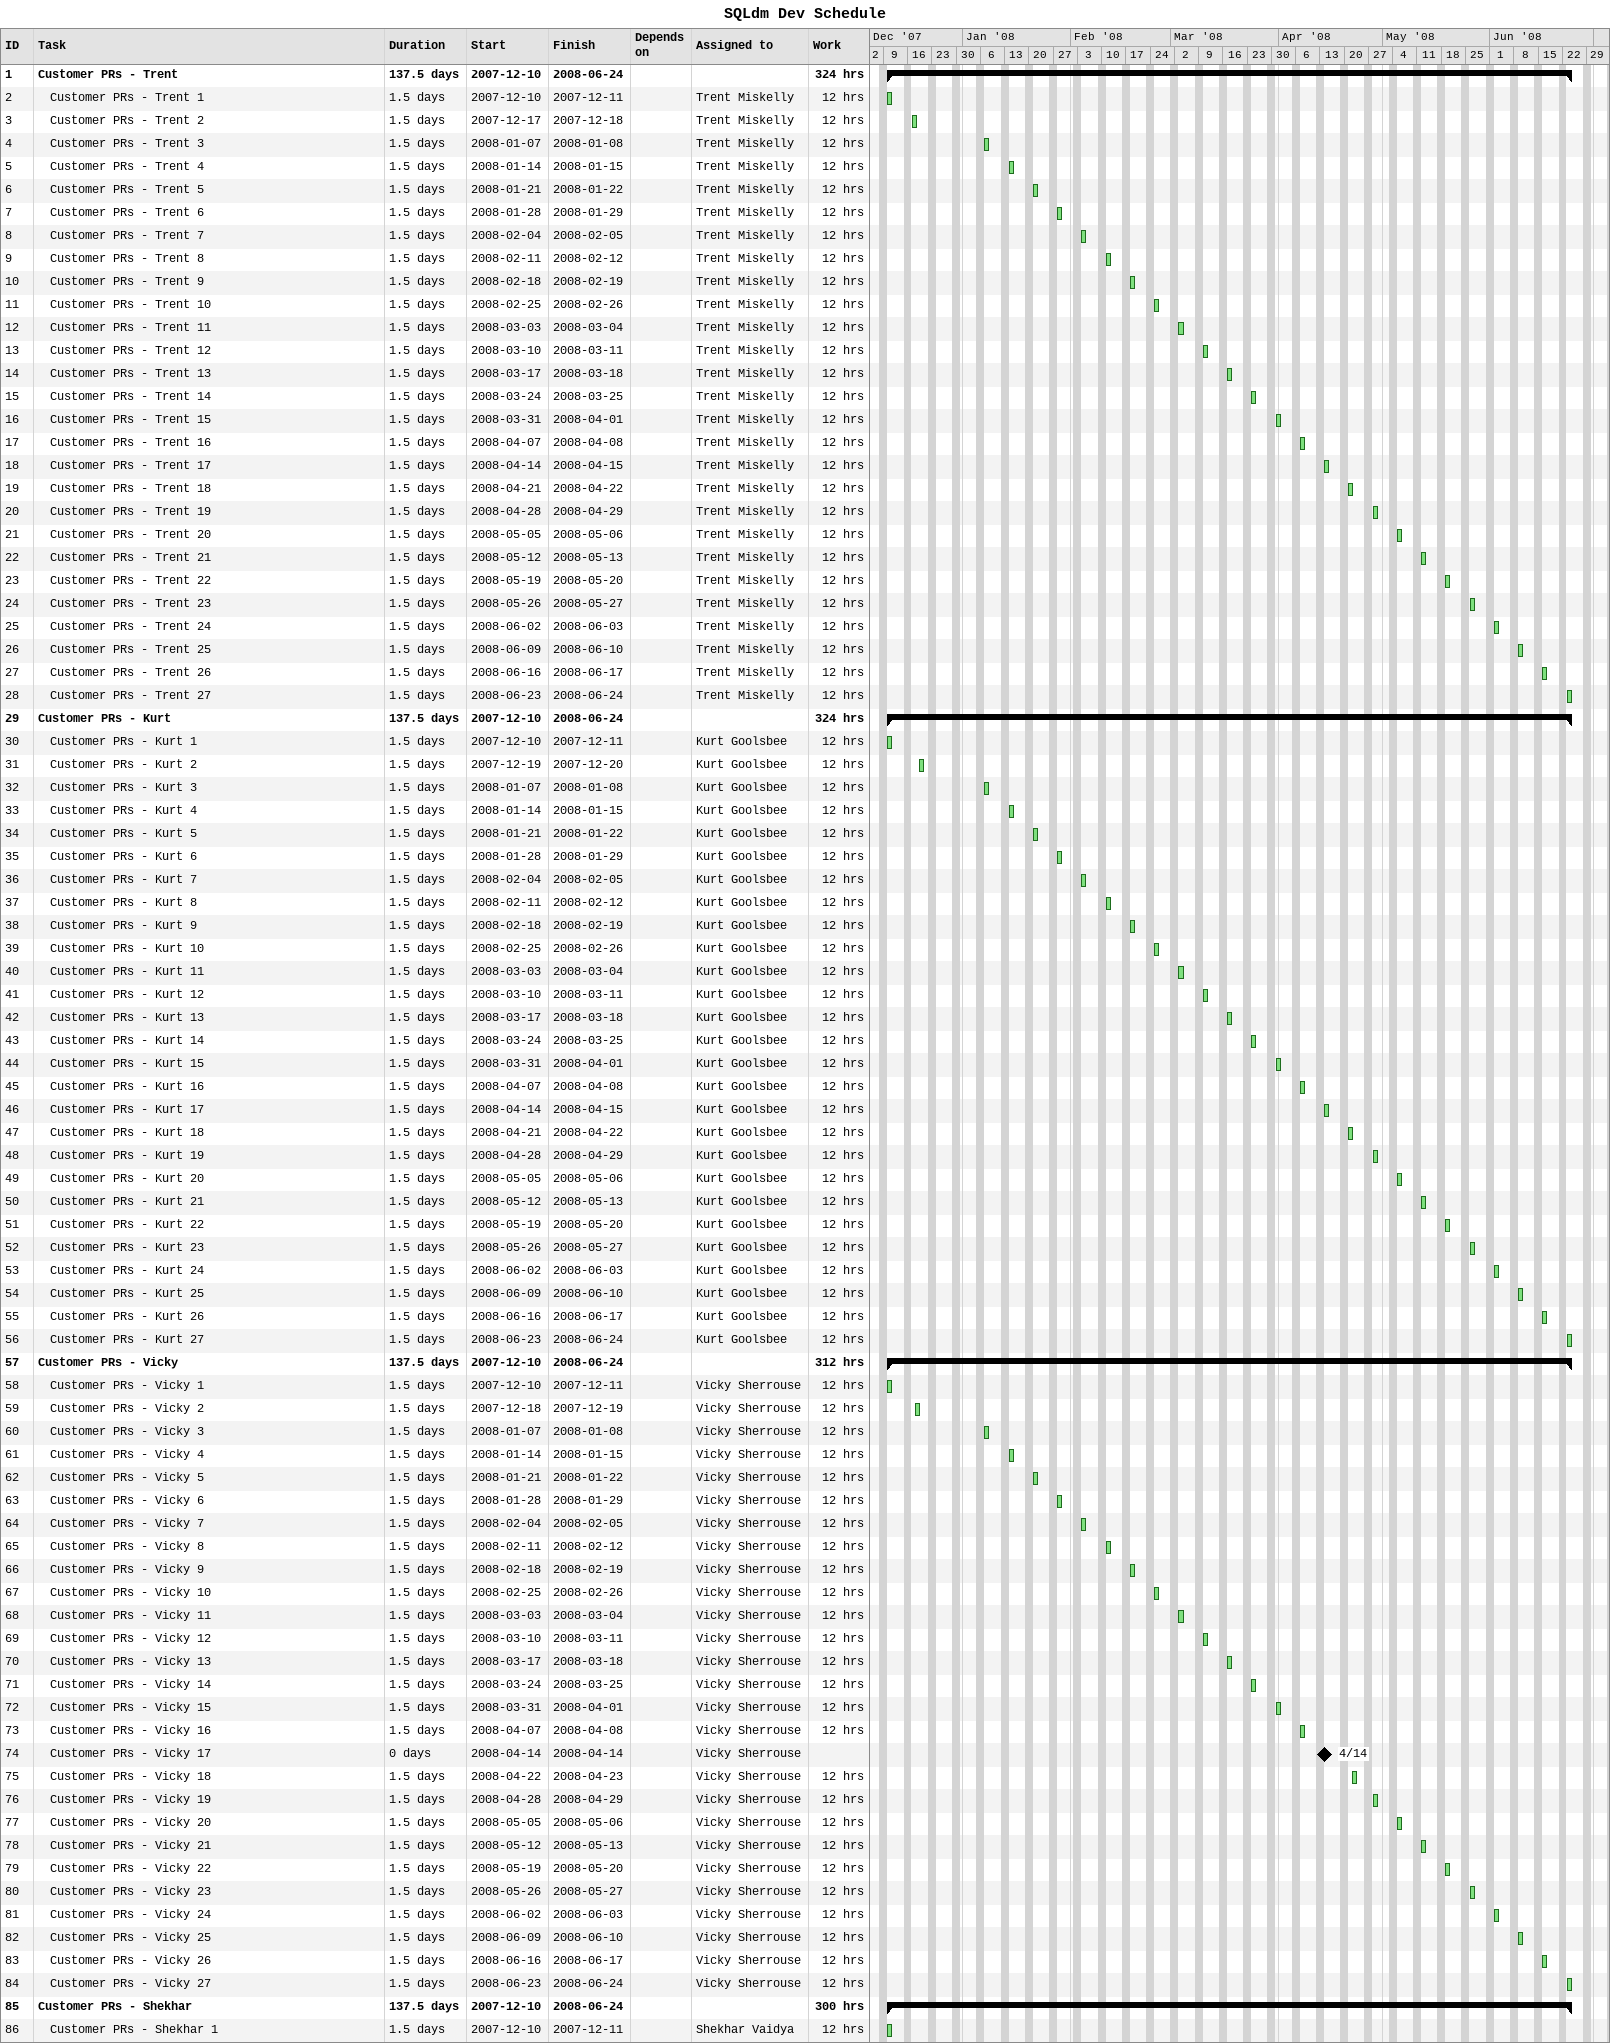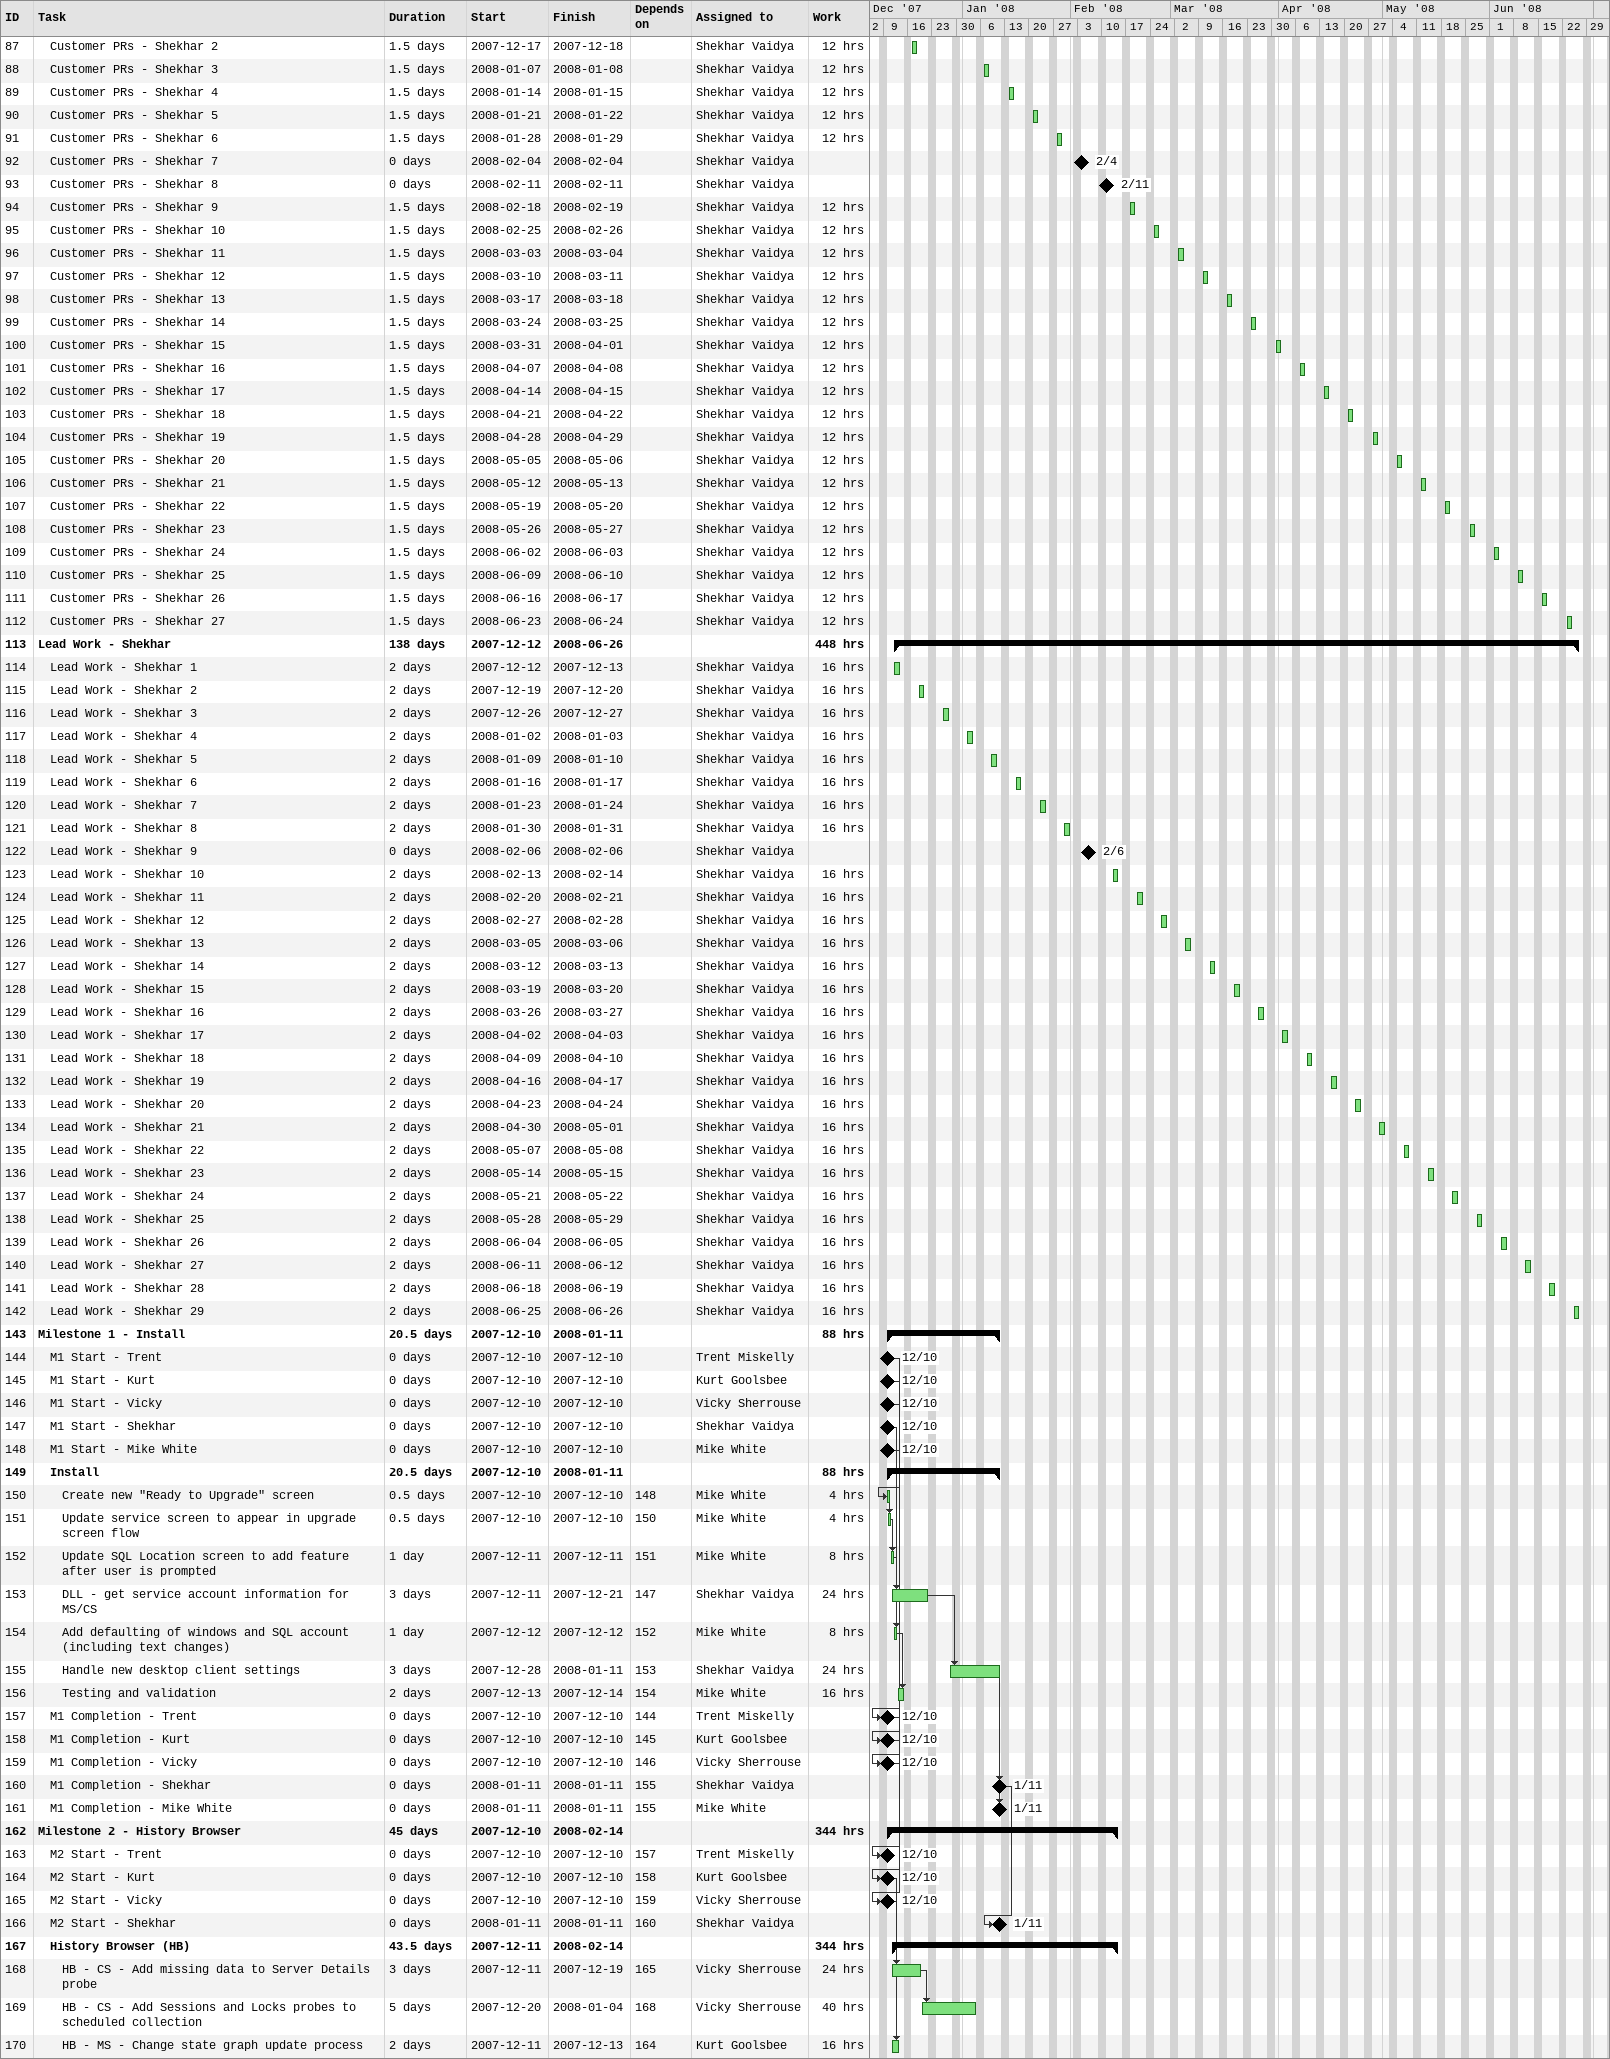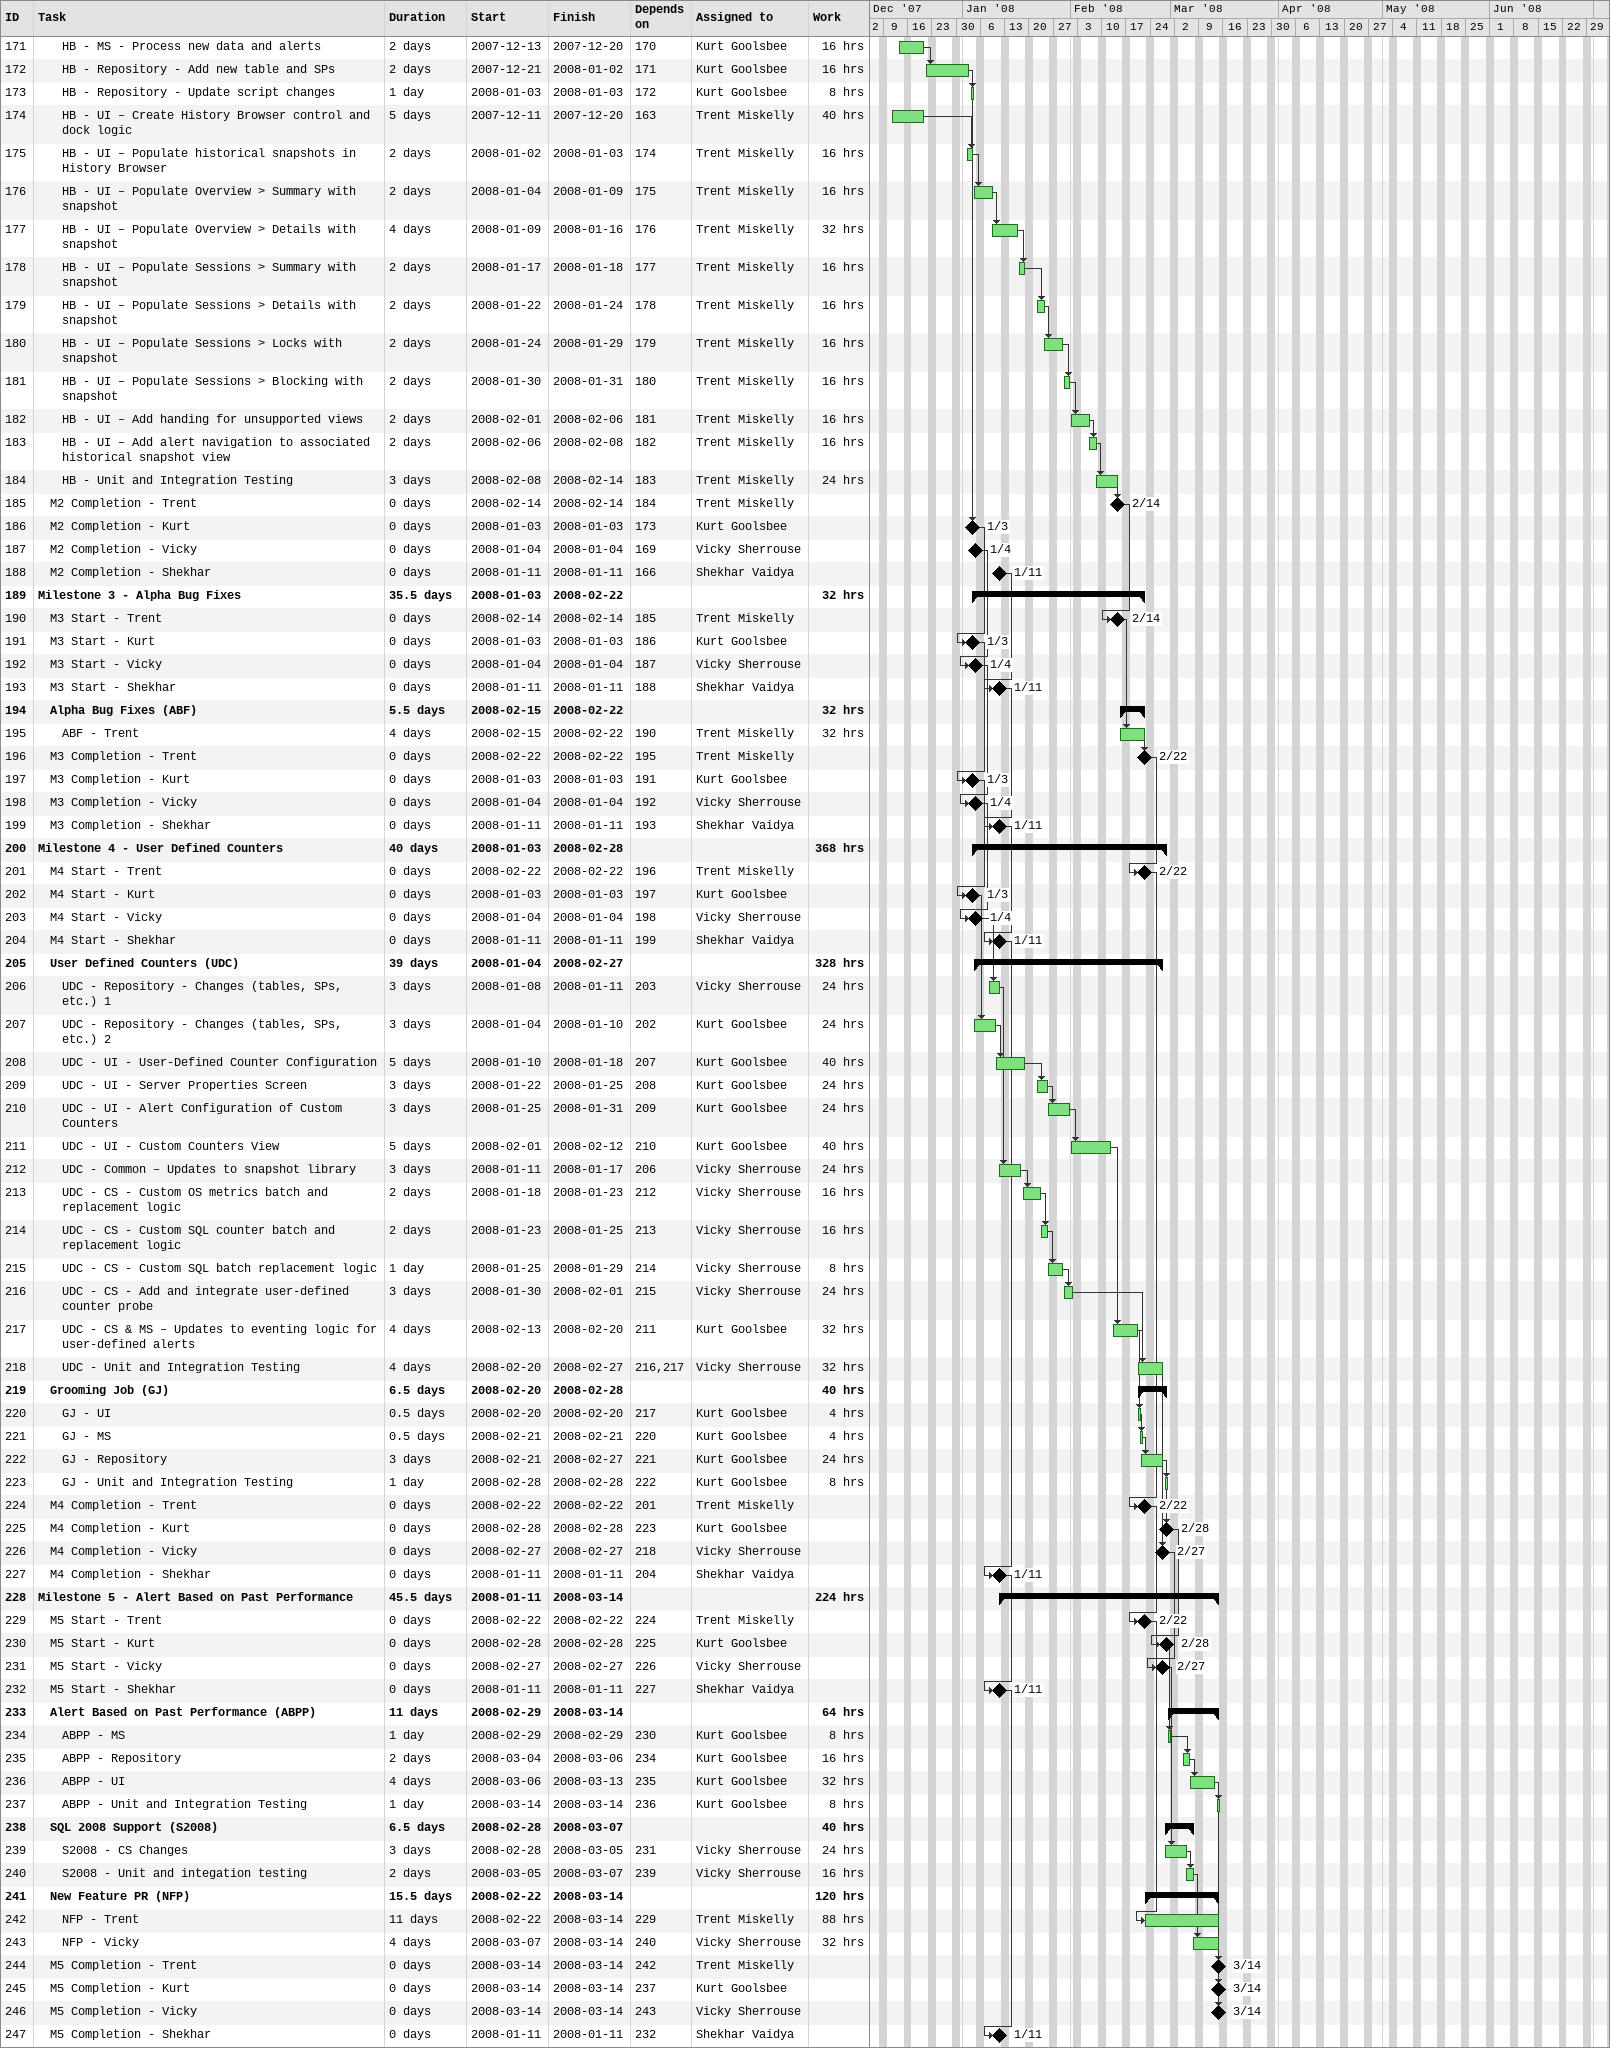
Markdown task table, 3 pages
SQLdm Dev Schedule

| ID | Level | Task | Duration | Start | Finish | Predecessors | Resources | Work (h) |
|---|---|---|---|---|---|---|---|---|
| 1 | 1 | **Customer PRs - Trent** | 137.5d | 2007-12-10 | 2008-06-24 |  |  | 324 |
| 2 | 2 | Customer PRs - Trent 1 | 1.5d | 2007-12-10 | 2007-12-11 |  | Trent Miskelly | 12 |
| 3 | 2 | Customer PRs - Trent 2 | 1.5d | 2007-12-17 | 2007-12-18 |  | Trent Miskelly | 12 |
| 4 | 2 | Customer PRs - Trent 3 | 1.5d | 2008-01-07 | 2008-01-08 |  | Trent Miskelly | 12 |
| 5 | 2 | Customer PRs - Trent 4 | 1.5d | 2008-01-14 | 2008-01-15 |  | Trent Miskelly | 12 |
| 6 | 2 | Customer PRs - Trent 5 | 1.5d | 2008-01-21 | 2008-01-22 |  | Trent Miskelly | 12 |
| 7 | 2 | Customer PRs - Trent 6 | 1.5d | 2008-01-28 | 2008-01-29 |  | Trent Miskelly | 12 |
| 8 | 2 | Customer PRs - Trent 7 | 1.5d | 2008-02-04 | 2008-02-05 |  | Trent Miskelly | 12 |
| 9 | 2 | Customer PRs - Trent 8 | 1.5d | 2008-02-11 | 2008-02-12 |  | Trent Miskelly | 12 |
| 10 | 2 | Customer PRs - Trent 9 | 1.5d | 2008-02-18 | 2008-02-19 |  | Trent Miskelly | 12 |
| 11 | 2 | Customer PRs - Trent 10 | 1.5d | 2008-02-25 | 2008-02-26 |  | Trent Miskelly | 12 |
| 12 | 2 | Customer PRs - Trent 11 | 1.5d | 2008-03-03 | 2008-03-04 |  | Trent Miskelly | 12 |
| 13 | 2 | Customer PRs - Trent 12 | 1.5d | 2008-03-10 | 2008-03-11 |  | Trent Miskelly | 12 |
| 14 | 2 | Customer PRs - Trent 13 | 1.5d | 2008-03-17 | 2008-03-18 |  | Trent Miskelly | 12 |
| 15 | 2 | Customer PRs - Trent 14 | 1.5d | 2008-03-24 | 2008-03-25 |  | Trent Miskelly | 12 |
| 16 | 2 | Customer PRs - Trent 15 | 1.5d | 2008-03-31 | 2008-04-01 |  | Trent Miskelly | 12 |
| 17 | 2 | Customer PRs - Trent 16 | 1.5d | 2008-04-07 | 2008-04-08 |  | Trent Miskelly | 12 |
| 18 | 2 | Customer PRs - Trent 17 | 1.5d | 2008-04-14 | 2008-04-15 |  | Trent Miskelly | 12 |
| 19 | 2 | Customer PRs - Trent 18 | 1.5d | 2008-04-21 | 2008-04-22 |  | Trent Miskelly | 12 |
| 20 | 2 | Customer PRs - Trent 19 | 1.5d | 2008-04-28 | 2008-04-29 |  | Trent Miskelly | 12 |
| 21 | 2 | Customer PRs - Trent 20 | 1.5d | 2008-05-05 | 2008-05-06 |  | Trent Miskelly | 12 |
| 22 | 2 | Customer PRs - Trent 21 | 1.5d | 2008-05-12 | 2008-05-13 |  | Trent Miskelly | 12 |
| 23 | 2 | Customer PRs - Trent 22 | 1.5d | 2008-05-19 | 2008-05-20 |  | Trent Miskelly | 12 |
| 24 | 2 | Customer PRs - Trent 23 | 1.5d | 2008-05-26 | 2008-05-27 |  | Trent Miskelly | 12 |
| 25 | 2 | Customer PRs - Trent 24 | 1.5d | 2008-06-02 | 2008-06-03 |  | Trent Miskelly | 12 |
| 26 | 2 | Customer PRs - Trent 25 | 1.5d | 2008-06-09 | 2008-06-10 |  | Trent Miskelly | 12 |
| 27 | 2 | Customer PRs - Trent 26 | 1.5d | 2008-06-16 | 2008-06-17 |  | Trent Miskelly | 12 |
| 28 | 2 | Customer PRs - Trent 27 | 1.5d | 2008-06-23 | 2008-06-24 |  | Trent Miskelly | 12 |
| 29 | 1 | **Customer PRs - Kurt** | 137.5d | 2007-12-10 | 2008-06-24 |  |  | 324 |
| 30 | 2 | Customer PRs - Kurt 1 | 1.5d | 2007-12-10 | 2007-12-11 |  | Kurt Goolsbee | 12 |
| 31 | 2 | Customer PRs - Kurt 2 | 1.5d | 2007-12-19 | 2007-12-20 |  | Kurt Goolsbee | 12 |
| 32 | 2 | Customer PRs - Kurt 3 | 1.5d | 2008-01-07 | 2008-01-08 |  | Kurt Goolsbee | 12 |
| 33 | 2 | Customer PRs - Kurt 4 | 1.5d | 2008-01-14 | 2008-01-15 |  | Kurt Goolsbee | 12 |
| 34 | 2 | Customer PRs - Kurt 5 | 1.5d | 2008-01-21 | 2008-01-22 |  | Kurt Goolsbee | 12 |
| 35 | 2 | Customer PRs - Kurt 6 | 1.5d | 2008-01-28 | 2008-01-29 |  | Kurt Goolsbee | 12 |
| 36 | 2 | Customer PRs - Kurt 7 | 1.5d | 2008-02-04 | 2008-02-05 |  | Kurt Goolsbee | 12 |
| 37 | 2 | Customer PRs - Kurt 8 | 1.5d | 2008-02-11 | 2008-02-12 |  | Kurt Goolsbee | 12 |
| 38 | 2 | Customer PRs - Kurt 9 | 1.5d | 2008-02-18 | 2008-02-19 |  | Kurt Goolsbee | 12 |
| 39 | 2 | Customer PRs - Kurt 10 | 1.5d | 2008-02-25 | 2008-02-26 |  | Kurt Goolsbee | 12 |
| 40 | 2 | Customer PRs - Kurt 11 | 1.5d | 2008-03-03 | 2008-03-04 |  | Kurt Goolsbee | 12 |
| 41 | 2 | Customer PRs - Kurt 12 | 1.5d | 2008-03-10 | 2008-03-11 |  | Kurt Goolsbee | 12 |
| 42 | 2 | Customer PRs - Kurt 13 | 1.5d | 2008-03-17 | 2008-03-18 |  | Kurt Goolsbee | 12 |
| 43 | 2 | Customer PRs - Kurt 14 | 1.5d | 2008-03-24 | 2008-03-25 |  | Kurt Goolsbee | 12 |
| 44 | 2 | Customer PRs - Kurt 15 | 1.5d | 2008-03-31 | 2008-04-01 |  | Kurt Goolsbee | 12 |
| 45 | 2 | Customer PRs - Kurt 16 | 1.5d | 2008-04-07 | 2008-04-08 |  | Kurt Goolsbee | 12 |
| 46 | 2 | Customer PRs - Kurt 17 | 1.5d | 2008-04-14 | 2008-04-15 |  | Kurt Goolsbee | 12 |
| 47 | 2 | Customer PRs - Kurt 18 | 1.5d | 2008-04-21 | 2008-04-22 |  | Kurt Goolsbee | 12 |
| 48 | 2 | Customer PRs - Kurt 19 | 1.5d | 2008-04-28 | 2008-04-29 |  | Kurt Goolsbee | 12 |
| 49 | 2 | Customer PRs - Kurt 20 | 1.5d | 2008-05-05 | 2008-05-06 |  | Kurt Goolsbee | 12 |
| 50 | 2 | Customer PRs - Kurt 21 | 1.5d | 2008-05-12 | 2008-05-13 |  | Kurt Goolsbee | 12 |
| 51 | 2 | Customer PRs - Kurt 22 | 1.5d | 2008-05-19 | 2008-05-20 |  | Kurt Goolsbee | 12 |
| 52 | 2 | Customer PRs - Kurt 23 | 1.5d | 2008-05-26 | 2008-05-27 |  | Kurt Goolsbee | 12 |
| 53 | 2 | Customer PRs - Kurt 24 | 1.5d | 2008-06-02 | 2008-06-03 |  | Kurt Goolsbee | 12 |
| 54 | 2 | Customer PRs - Kurt 25 | 1.5d | 2008-06-09 | 2008-06-10 |  | Kurt Goolsbee | 12 |
| 55 | 2 | Customer PRs - Kurt 26 | 1.5d | 2008-06-16 | 2008-06-17 |  | Kurt Goolsbee | 12 |
| 56 | 2 | Customer PRs - Kurt 27 | 1.5d | 2008-06-23 | 2008-06-24 |  | Kurt Goolsbee | 12 |
| 57 | 1 | **Customer PRs - Vicky** | 137.5d | 2007-12-10 | 2008-06-24 |  |  | 312 |
| 58 | 2 | Customer PRs - Vicky 1 | 1.5d | 2007-12-10 | 2007-12-11 |  | Vicky Sherrouse | 12 |
| 59 | 2 | Customer PRs - Vicky 2 | 1.5d | 2007-12-18 | 2007-12-19 |  | Vicky Sherrouse | 12 |
| 60 | 2 | Customer PRs - Vicky 3 | 1.5d | 2008-01-07 | 2008-01-08 |  | Vicky Sherrouse | 12 |
| 61 | 2 | Customer PRs - Vicky 4 | 1.5d | 2008-01-14 | 2008-01-15 |  | Vicky Sherrouse | 12 |
| 62 | 2 | Customer PRs - Vicky 5 | 1.5d | 2008-01-21 | 2008-01-22 |  | Vicky Sherrouse | 12 |
| 63 | 2 | Customer PRs - Vicky 6 | 1.5d | 2008-01-28 | 2008-01-29 |  | Vicky Sherrouse | 12 |
| 64 | 2 | Customer PRs - Vicky 7 | 1.5d | 2008-02-04 | 2008-02-05 |  | Vicky Sherrouse | 12 |
| 65 | 2 | Customer PRs - Vicky 8 | 1.5d | 2008-02-11 | 2008-02-12 |  | Vicky Sherrouse | 12 |
| 66 | 2 | Customer PRs - Vicky 9 | 1.5d | 2008-02-18 | 2008-02-19 |  | Vicky Sherrouse | 12 |
| 67 | 2 | Customer PRs - Vicky 10 | 1.5d | 2008-02-25 | 2008-02-26 |  | Vicky Sherrouse | 12 |
| 68 | 2 | Customer PRs - Vicky 11 | 1.5d | 2008-03-03 | 2008-03-04 |  | Vicky Sherrouse | 12 |
| 69 | 2 | Customer PRs - Vicky 12 | 1.5d | 2008-03-10 | 2008-03-11 |  | Vicky Sherrouse | 12 |
| 70 | 2 | Customer PRs - Vicky 13 | 1.5d | 2008-03-17 | 2008-03-18 |  | Vicky Sherrouse | 12 |
| 71 | 2 | Customer PRs - Vicky 14 | 1.5d | 2008-03-24 | 2008-03-25 |  | Vicky Sherrouse | 12 |
| 72 | 2 | Customer PRs - Vicky 15 | 1.5d | 2008-03-31 | 2008-04-01 |  | Vicky Sherrouse | 12 |
| 73 | 2 | Customer PRs - Vicky 16 | 1.5d | 2008-04-07 | 2008-04-08 |  | Vicky Sherrouse | 12 |
| 74 | 2 | Customer PRs - Vicky 17 | 0d | 2008-04-14 | 2008-04-14 |  | Vicky Sherrouse |  |
| 75 | 2 | Customer PRs - Vicky 18 | 1.5d | 2008-04-22 | 2008-04-23 |  | Vicky Sherrouse | 12 |
| 76 | 2 | Customer PRs - Vicky 19 | 1.5d | 2008-04-28 | 2008-04-29 |  | Vicky Sherrouse | 12 |
| 77 | 2 | Customer PRs - Vicky 20 | 1.5d | 2008-05-05 | 2008-05-06 |  | Vicky Sherrouse | 12 |
| 78 | 2 | Customer PRs - Vicky 21 | 1.5d | 2008-05-12 | 2008-05-13 |  | Vicky Sherrouse | 12 |
| 79 | 2 | Customer PRs - Vicky 22 | 1.5d | 2008-05-19 | 2008-05-20 |  | Vicky Sherrouse | 12 |
| 80 | 2 | Customer PRs - Vicky 23 | 1.5d | 2008-05-26 | 2008-05-27 |  | Vicky Sherrouse | 12 |
| 81 | 2 | Customer PRs - Vicky 24 | 1.5d | 2008-06-02 | 2008-06-03 |  | Vicky Sherrouse | 12 |
| 82 | 2 | Customer PRs - Vicky 25 | 1.5d | 2008-06-09 | 2008-06-10 |  | Vicky Sherrouse | 12 |
| 83 | 2 | Customer PRs - Vicky 26 | 1.5d | 2008-06-16 | 2008-06-17 |  | Vicky Sherrouse | 12 |
| 84 | 2 | Customer PRs - Vicky 27 | 1.5d | 2008-06-23 | 2008-06-24 |  | Vicky Sherrouse | 12 |
| 85 | 1 | **Customer PRs - Shekhar** | 137.5d | 2007-12-10 | 2008-06-24 |  |  | 300 |
| 86 | 2 | Customer PRs - Shekhar 1 | 1.5d | 2007-12-10 | 2007-12-11 |  | Shekhar Vaidya | 12 |
| 87 | 2 | Customer PRs - Shekhar 2 | 1.5d | 2007-12-17 | 2007-12-18 |  | Shekhar Vaidya | 12 |
| 88 | 2 | Customer PRs - Shekhar 3 | 1.5d | 2008-01-07 | 2008-01-08 |  | Shekhar Vaidya | 12 |
| 89 | 2 | Customer PRs - Shekhar 4 | 1.5d | 2008-01-14 | 2008-01-15 |  | Shekhar Vaidya | 12 |
| 90 | 2 | Customer PRs - Shekhar 5 | 1.5d | 2008-01-21 | 2008-01-22 |  | Shekhar Vaidya | 12 |
| 91 | 2 | Customer PRs - Shekhar 6 | 1.5d | 2008-01-28 | 2008-01-29 |  | Shekhar Vaidya | 12 |
| 92 | 2 | Customer PRs - Shekhar 7 | 0d | 2008-02-04 | 2008-02-04 |  | Shekhar Vaidya |  |
| 93 | 2 | Customer PRs - Shekhar 8 | 0d | 2008-02-11 | 2008-02-11 |  | Shekhar Vaidya |  |
| 94 | 2 | Customer PRs - Shekhar 9 | 1.5d | 2008-02-18 | 2008-02-19 |  | Shekhar Vaidya | 12 |
| 95 | 2 | Customer PRs - Shekhar 10 | 1.5d | 2008-02-25 | 2008-02-26 |  | Shekhar Vaidya | 12 |
| 96 | 2 | Customer PRs - Shekhar 11 | 1.5d | 2008-03-03 | 2008-03-04 |  | Shekhar Vaidya | 12 |
| 97 | 2 | Customer PRs - Shekhar 12 | 1.5d | 2008-03-10 | 2008-03-11 |  | Shekhar Vaidya | 12 |
| 98 | 2 | Customer PRs - Shekhar 13 | 1.5d | 2008-03-17 | 2008-03-18 |  | Shekhar Vaidya | 12 |
| 99 | 2 | Customer PRs - Shekhar 14 | 1.5d | 2008-03-24 | 2008-03-25 |  | Shekhar Vaidya | 12 |
| 100 | 2 | Customer PRs - Shekhar 15 | 1.5d | 2008-03-31 | 2008-04-01 |  | Shekhar Vaidya | 12 |
| 101 | 2 | Customer PRs - Shekhar 16 | 1.5d | 2008-04-07 | 2008-04-08 |  | Shekhar Vaidya | 12 |
| 102 | 2 | Customer PRs - Shekhar 17 | 1.5d | 2008-04-14 | 2008-04-15 |  | Shekhar Vaidya | 12 |
| 103 | 2 | Customer PRs - Shekhar 18 | 1.5d | 2008-04-21 | 2008-04-22 |  | Shekhar Vaidya | 12 |
| 104 | 2 | Customer PRs - Shekhar 19 | 1.5d | 2008-04-28 | 2008-04-29 |  | Shekhar Vaidya | 12 |
| 105 | 2 | Customer PRs - Shekhar 20 | 1.5d | 2008-05-05 | 2008-05-06 |  | Shekhar Vaidya | 12 |
| 106 | 2 | Customer PRs - Shekhar 21 | 1.5d | 2008-05-12 | 2008-05-13 |  | Shekhar Vaidya | 12 |
| 107 | 2 | Customer PRs - Shekhar 22 | 1.5d | 2008-05-19 | 2008-05-20 |  | Shekhar Vaidya | 12 |
| 108 | 2 | Customer PRs - Shekhar 23 | 1.5d | 2008-05-26 | 2008-05-27 |  | Shekhar Vaidya | 12 |
| 109 | 2 | Customer PRs - Shekhar 24 | 1.5d | 2008-06-02 | 2008-06-03 |  | Shekhar Vaidya | 12 |
| 110 | 2 | Customer PRs - Shekhar 25 | 1.5d | 2008-06-09 | 2008-06-10 |  | Shekhar Vaidya | 12 |
| 111 | 2 | Customer PRs - Shekhar 26 | 1.5d | 2008-06-16 | 2008-06-17 |  | Shekhar Vaidya | 12 |
| 112 | 2 | Customer PRs - Shekhar 27 | 1.5d | 2008-06-23 | 2008-06-24 |  | Shekhar Vaidya | 12 |
| 113 | 1 | **Lead Work - Shekhar** | 138d | 2007-12-12 | 2008-06-26 |  |  | 448 |
| 114 | 2 | Lead Work - Shekhar 1 | 2d | 2007-12-12 | 2007-12-13 |  | Shekhar Vaidya | 16 |
| 115 | 2 | Lead Work - Shekhar 2 | 2d | 2007-12-19 | 2007-12-20 |  | Shekhar Vaidya | 16 |
| 116 | 2 | Lead Work - Shekhar 3 | 2d | 2007-12-26 | 2007-12-27 |  | Shekhar Vaidya | 16 |
| 117 | 2 | Lead Work - Shekhar 4 | 2d | 2008-01-02 | 2008-01-03 |  | Shekhar Vaidya | 16 |
| 118 | 2 | Lead Work - Shekhar 5 | 2d | 2008-01-09 | 2008-01-10 |  | Shekhar Vaidya | 16 |
| 119 | 2 | Lead Work - Shekhar 6 | 2d | 2008-01-16 | 2008-01-17 |  | Shekhar Vaidya | 16 |
| 120 | 2 | Lead Work - Shekhar 7 | 2d | 2008-01-23 | 2008-01-24 |  | Shekhar Vaidya | 16 |
| 121 | 2 | Lead Work - Shekhar 8 | 2d | 2008-01-30 | 2008-01-31 |  | Shekhar Vaidya | 16 |
| 122 | 2 | Lead Work - Shekhar 9 | 0d | 2008-02-06 | 2008-02-06 |  | Shekhar Vaidya |  |
| 123 | 2 | Lead Work - Shekhar 10 | 2d | 2008-02-13 | 2008-02-14 |  | Shekhar Vaidya | 16 |
| 124 | 2 | Lead Work - Shekhar 11 | 2d | 2008-02-20 | 2008-02-21 |  | Shekhar Vaidya | 16 |
| 125 | 2 | Lead Work - Shekhar 12 | 2d | 2008-02-27 | 2008-02-28 |  | Shekhar Vaidya | 16 |
| 126 | 2 | Lead Work - Shekhar 13 | 2d | 2008-03-05 | 2008-03-06 |  | Shekhar Vaidya | 16 |
| 127 | 2 | Lead Work - Shekhar 14 | 2d | 2008-03-12 | 2008-03-13 |  | Shekhar Vaidya | 16 |
| 128 | 2 | Lead Work - Shekhar 15 | 2d | 2008-03-19 | 2008-03-20 |  | Shekhar Vaidya | 16 |
| 129 | 2 | Lead Work - Shekhar 16 | 2d | 2008-03-26 | 2008-03-27 |  | Shekhar Vaidya | 16 |
| 130 | 2 | Lead Work - Shekhar 17 | 2d | 2008-04-02 | 2008-04-03 |  | Shekhar Vaidya | 16 |
| 131 | 2 | Lead Work - Shekhar 18 | 2d | 2008-04-09 | 2008-04-10 |  | Shekhar Vaidya | 16 |
| 132 | 2 | Lead Work - Shekhar 19 | 2d | 2008-04-16 | 2008-04-17 |  | Shekhar Vaidya | 16 |
| 133 | 2 | Lead Work - Shekhar 20 | 2d | 2008-04-23 | 2008-04-24 |  | Shekhar Vaidya | 16 |
| 134 | 2 | Lead Work - Shekhar 21 | 2d | 2008-04-30 | 2008-05-01 |  | Shekhar Vaidya | 16 |
| 135 | 2 | Lead Work - Shekhar 22 | 2d | 2008-05-07 | 2008-05-08 |  | Shekhar Vaidya | 16 |
| 136 | 2 | Lead Work - Shekhar 23 | 2d | 2008-05-14 | 2008-05-15 |  | Shekhar Vaidya | 16 |
| 137 | 2 | Lead Work - Shekhar 24 | 2d | 2008-05-21 | 2008-05-22 |  | Shekhar Vaidya | 16 |
| 138 | 2 | Lead Work - Shekhar 25 | 2d | 2008-05-28 | 2008-05-29 |  | Shekhar Vaidya | 16 |
| 139 | 2 | Lead Work - Shekhar 26 | 2d | 2008-06-04 | 2008-06-05 |  | Shekhar Vaidya | 16 |
| 140 | 2 | Lead Work - Shekhar 27 | 2d | 2008-06-11 | 2008-06-12 |  | Shekhar Vaidya | 16 |
| 141 | 2 | Lead Work - Shekhar 28 | 2d | 2008-06-18 | 2008-06-19 |  | Shekhar Vaidya | 16 |
| 142 | 2 | Lead Work - Shekhar 29 | 2d | 2008-06-25 | 2008-06-26 |  | Shekhar Vaidya | 16 |
| 143 | 1 | **Milestone 1 - Install** | 20.5d | 2007-12-10 | 2008-01-11 |  |  | 88 |
| 144 | 2 | M1 Start - Trent | 0d | 2007-12-10 | 2007-12-10 |  | Trent Miskelly |  |
| 145 | 2 | M1 Start - Kurt | 0d | 2007-12-10 | 2007-12-10 |  | Kurt Goolsbee |  |
| 146 | 2 | M1 Start - Vicky | 0d | 2007-12-10 | 2007-12-10 |  | Vicky Sherrouse |  |
| 147 | 2 | M1 Start - Shekhar | 0d | 2007-12-10 | 2007-12-10 |  | Shekhar Vaidya |  |
| 148 | 2 | M1 Start - Mike White | 0d | 2007-12-10 | 2007-12-10 |  | Mike White |  |
| 149 | 2 | **Install** | 20.5d | 2007-12-10 | 2008-01-11 |  |  | 88 |
| 150 | 3 | Create new "Ready to Upgrade" screen | 0.5d | 2007-12-10 | 2007-12-10 | 148 | Mike White | 4 |
| 151 | 3 | Update service screen to appear in upgrade screen flow | 0.5d | 2007-12-10 | 2007-12-10 | 150 | Mike White | 4 |
| 152 | 3 | Update SQL Location screen to add feature after user is prompted | 1d | 2007-12-11 | 2007-12-11 | 151 | Mike White | 8 |
| 153 | 3 | DLL - get service account information for MS/CS | 3d | 2007-12-11 | 2007-12-21 | 147 | Shekhar Vaidya | 24 |
| 154 | 3 | Add defaulting of windows and SQL account (including text changes) | 1d | 2007-12-12 | 2007-12-12 | 152 | Mike White | 8 |
| 155 | 3 | Handle new desktop client settings | 3d | 2007-12-28 | 2008-01-11 | 153 | Shekhar Vaidya | 24 |
| 156 | 3 | Testing and validation | 2d | 2007-12-13 | 2007-12-14 | 154 | Mike White | 16 |
| 157 | 2 | M1 Completion - Trent | 0d | 2007-12-10 | 2007-12-10 | 144 | Trent Miskelly |  |
| 158 | 2 | M1 Completion - Kurt | 0d | 2007-12-10 | 2007-12-10 | 145 | Kurt Goolsbee |  |
| 159 | 2 | M1 Completion - Vicky | 0d | 2007-12-10 | 2007-12-10 | 146 | Vicky Sherrouse |  |
| 160 | 2 | M1 Completion - Shekhar | 0d | 2008-01-11 | 2008-01-11 | 155 | Shekhar Vaidya |  |
| 161 | 2 | M1 Completion - Mike White | 0d | 2008-01-11 | 2008-01-11 | 155 | Mike White |  |
| 162 | 1 | **Milestone 2 - History Browser** | 45d | 2007-12-10 | 2008-02-14 |  |  | 344 |
| 163 | 2 | M2 Start - Trent | 0d | 2007-12-10 | 2007-12-10 | 157 | Trent Miskelly |  |
| 164 | 2 | M2 Start - Kurt | 0d | 2007-12-10 | 2007-12-10 | 158 | Kurt Goolsbee |  |
| 165 | 2 | M2 Start - Vicky | 0d | 2007-12-10 | 2007-12-10 | 159 | Vicky Sherrouse |  |
| 166 | 2 | M2 Start - Shekhar | 0d | 2008-01-11 | 2008-01-11 | 160 | Shekhar Vaidya |  |
| 167 | 2 | **History Browser (HB)** | 43.5d | 2007-12-11 | 2008-02-14 |  |  | 344 |
| 168 | 3 | HB - CS - Add missing data to Server Details probe | 3d | 2007-12-11 | 2007-12-19 | 165 | Vicky Sherrouse | 24 |
| 169 | 3 | HB - CS - Add Sessions and Locks probes to scheduled collection | 5d | 2007-12-20 | 2008-01-04 | 168 | Vicky Sherrouse | 40 |
| 170 | 3 | HB - MS - Change state graph update process | 2d | 2007-12-11 | 2007-12-13 | 164 | Kurt Goolsbee | 16 |
| 171 | 3 | HB - MS - Process new data and alerts | 2d | 2007-12-13 | 2007-12-20 | 170 | Kurt Goolsbee | 16 |
| 172 | 3 | HB - Repository - Add new table and SPs | 2d | 2007-12-21 | 2008-01-02 | 171 | Kurt Goolsbee | 16 |
| 173 | 3 | HB - Repository - Update script changes | 1d | 2008-01-03 | 2008-01-03 | 172 | Kurt Goolsbee | 8 |
| 174 | 3 | HB - UI – Create History Browser control and dock logic | 5d | 2007-12-11 | 2007-12-20 | 163 | Trent Miskelly | 40 |
| 175 | 3 | HB - UI – Populate historical snapshots in History Browser | 2d | 2008-01-02 | 2008-01-03 | 174 | Trent Miskelly | 16 |
| 176 | 3 | HB - UI – Populate Overview > Summary with snapshot | 2d | 2008-01-04 | 2008-01-09 | 175 | Trent Miskelly | 16 |
| 177 | 3 | HB - UI – Populate Overview > Details with snapshot | 4d | 2008-01-09 | 2008-01-16 | 176 | Trent Miskelly | 32 |
| 178 | 3 | HB - UI – Populate Sessions > Summary with snapshot | 2d | 2008-01-17 | 2008-01-18 | 177 | Trent Miskelly | 16 |
| 179 | 3 | HB - UI – Populate Sessions > Details with snapshot | 2d | 2008-01-22 | 2008-01-24 | 178 | Trent Miskelly | 16 |
| 180 | 3 | HB - UI – Populate Sessions > Locks with snapshot | 2d | 2008-01-24 | 2008-01-29 | 179 | Trent Miskelly | 16 |
| 181 | 3 | HB - UI – Populate Sessions > Blocking with snapshot | 2d | 2008-01-30 | 2008-01-31 | 180 | Trent Miskelly | 16 |
| 182 | 3 | HB - UI – Add handing for unsupported views | 2d | 2008-02-01 | 2008-02-06 | 181 | Trent Miskelly | 16 |
| 183 | 3 | HB - UI – Add alert navigation to associated historical snapshot view | 2d | 2008-02-06 | 2008-02-08 | 182 | Trent Miskelly | 16 |
| 184 | 3 | HB - Unit and Integration Testing | 3d | 2008-02-08 | 2008-02-14 | 183 | Trent Miskelly | 24 |
| 185 | 2 | M2 Completion - Trent | 0d | 2008-02-14 | 2008-02-14 | 184 | Trent Miskelly |  |
| 186 | 2 | M2 Completion - Kurt | 0d | 2008-01-03 | 2008-01-03 | 173 | Kurt Goolsbee |  |
| 187 | 2 | M2 Completion - Vicky | 0d | 2008-01-04 | 2008-01-04 | 169 | Vicky Sherrouse |  |
| 188 | 2 | M2 Completion - Shekhar | 0d | 2008-01-11 | 2008-01-11 | 166 | Shekhar Vaidya |  |
| 189 | 1 | **Milestone 3 - Alpha Bug Fixes** | 35.5d | 2008-01-03 | 2008-02-22 |  |  | 32 |
| 190 | 2 | M3 Start - Trent | 0d | 2008-02-14 | 2008-02-14 | 185 | Trent Miskelly |  |
| 191 | 2 | M3 Start - Kurt | 0d | 2008-01-03 | 2008-01-03 | 186 | Kurt Goolsbee |  |
| 192 | 2 | M3 Start - Vicky | 0d | 2008-01-04 | 2008-01-04 | 187 | Vicky Sherrouse |  |
| 193 | 2 | M3 Start - Shekhar | 0d | 2008-01-11 | 2008-01-11 | 188 | Shekhar Vaidya |  |
| 194 | 2 | **Alpha Bug Fixes (ABF)** | 5.5d | 2008-02-15 | 2008-02-22 |  |  | 32 |
| 195 | 3 | ABF - Trent | 4d | 2008-02-15 | 2008-02-22 | 190 | Trent Miskelly | 32 |
| 196 | 2 | M3 Completion - Trent | 0d | 2008-02-22 | 2008-02-22 | 195 | Trent Miskelly |  |
| 197 | 2 | M3 Completion - Kurt | 0d | 2008-01-03 | 2008-01-03 | 191 | Kurt Goolsbee |  |
| 198 | 2 | M3 Completion - Vicky | 0d | 2008-01-04 | 2008-01-04 | 192 | Vicky Sherrouse |  |
| 199 | 2 | M3 Completion - Shekhar | 0d | 2008-01-11 | 2008-01-11 | 193 | Shekhar Vaidya |  |
| 200 | 1 | **Milestone 4 - User Defined Counters** | 40d | 2008-01-03 | 2008-02-28 |  |  | 368 |
| 201 | 2 | M4 Start - Trent | 0d | 2008-02-22 | 2008-02-22 | 196 | Trent Miskelly |  |
| 202 | 2 | M4 Start - Kurt | 0d | 2008-01-03 | 2008-01-03 | 197 | Kurt Goolsbee |  |
| 203 | 2 | M4 Start - Vicky | 0d | 2008-01-04 | 2008-01-04 | 198 | Vicky Sherrouse |  |
| 204 | 2 | M4 Start - Shekhar | 0d | 2008-01-11 | 2008-01-11 | 199 | Shekhar Vaidya |  |
| 205 | 2 | **User Defined Counters (UDC)** | 39d | 2008-01-04 | 2008-02-27 |  |  | 328 |
| 206 | 3 | UDC - Repository - Changes (tables, SPs, etc.) 1 | 3d | 2008-01-08 | 2008-01-11 | 203 | Vicky Sherrouse | 24 |
| 207 | 3 | UDC - Repository - Changes (tables, SPs, etc.) 2 | 3d | 2008-01-04 | 2008-01-10 | 202 | Kurt Goolsbee | 24 |
| 208 | 3 | UDC - UI - User-Defined Counter Configuration | 5d | 2008-01-10 | 2008-01-18 | 207 | Kurt Goolsbee | 40 |
| 209 | 3 | UDC - UI - Server Properties Screen | 3d | 2008-01-22 | 2008-01-25 | 208 | Kurt Goolsbee | 24 |
| 210 | 3 | UDC - UI - Alert Configuration of Custom Counters | 3d | 2008-01-25 | 2008-01-31 | 209 | Kurt Goolsbee | 24 |
| 211 | 3 | UDC - UI - Custom Counters View | 5d | 2008-02-01 | 2008-02-12 | 210 | Kurt Goolsbee | 40 |
| 212 | 3 | UDC - Common – Updates to snapshot library | 3d | 2008-01-11 | 2008-01-17 | 206 | Vicky Sherrouse | 24 |
| 213 | 3 | UDC - CS - Custom OS metrics batch and replacement logic | 2d | 2008-01-18 | 2008-01-23 | 212 | Vicky Sherrouse | 16 |
| 214 | 3 | UDC - CS - Custom SQL counter batch and replacement logic | 2d | 2008-01-23 | 2008-01-25 | 213 | Vicky Sherrouse | 16 |
| 215 | 3 | UDC - CS - Custom SQL batch replacement logic | 1d | 2008-01-25 | 2008-01-29 | 214 | Vicky Sherrouse | 8 |
| 216 | 3 | UDC - CS - Add and integrate user-defined counter probe | 3d | 2008-01-30 | 2008-02-01 | 215 | Vicky Sherrouse | 24 |
| 217 | 3 | UDC - CS & MS – Updates to eventing logic for user-defined alerts | 4d | 2008-02-13 | 2008-02-20 | 211 | Kurt Goolsbee | 32 |
| 218 | 3 | UDC - Unit and Integration Testing | 4d | 2008-02-20 | 2008-02-27 | 216, 217 | Vicky Sherrouse | 32 |
| 219 | 2 | **Grooming Job (GJ)** | 6.5d | 2008-02-20 | 2008-02-28 |  |  | 40 |
| 220 | 3 | GJ - UI | 0.5d | 2008-02-20 | 2008-02-20 | 217 | Kurt Goolsbee | 4 |
| 221 | 3 | GJ - MS | 0.5d | 2008-02-21 | 2008-02-21 | 220 | Kurt Goolsbee | 4 |
| 222 | 3 | GJ - Repository | 3d | 2008-02-21 | 2008-02-27 | 221 | Kurt Goolsbee | 24 |
| 223 | 3 | GJ - Unit and Integration Testing | 1d | 2008-02-28 | 2008-02-28 | 222 | Kurt Goolsbee | 8 |
| 224 | 2 | M4 Completion - Trent | 0d | 2008-02-22 | 2008-02-22 | 201 | Trent Miskelly |  |
| 225 | 2 | M4 Completion - Kurt | 0d | 2008-02-28 | 2008-02-28 | 223 | Kurt Goolsbee |  |
| 226 | 2 | M4 Completion - Vicky | 0d | 2008-02-27 | 2008-02-27 | 218 | Vicky Sherrouse |  |
| 227 | 2 | M4 Completion - Shekhar | 0d | 2008-01-11 | 2008-01-11 | 204 | Shekhar Vaidya |  |
| 228 | 1 | **Milestone 5 - Alert Based on Past Performance** | 45.5d | 2008-01-11 | 2008-03-14 |  |  | 224 |
| 229 | 2 | M5 Start - Trent | 0d | 2008-02-22 | 2008-02-22 | 224 | Trent Miskelly |  |
| 230 | 2 | M5 Start - Kurt | 0d | 2008-02-28 | 2008-02-28 | 225 | Kurt Goolsbee |  |
| 231 | 2 | M5 Start - Vicky | 0d | 2008-02-27 | 2008-02-27 | 226 | Vicky Sherrouse |  |
| 232 | 2 | M5 Start - Shekhar | 0d | 2008-01-11 | 2008-01-11 | 227 | Shekhar Vaidya |  |
| 233 | 2 | **Alert Based on Past Performance (ABPP)** | 11d | 2008-02-29 | 2008-03-14 |  |  | 64 |
| 234 | 3 | ABPP - MS | 1d | 2008-02-29 | 2008-02-29 | 230 | Kurt Goolsbee | 8 |
| 235 | 3 | ABPP - Repository | 2d | 2008-03-04 | 2008-03-06 | 234 | Kurt Goolsbee | 16 |
| 236 | 3 | ABPP - UI | 4d | 2008-03-06 | 2008-03-13 | 235 | Kurt Goolsbee | 32 |
| 237 | 3 | ABPP - Unit and Integration Testing | 1d | 2008-03-14 | 2008-03-14 | 236 | Kurt Goolsbee | 8 |
| 238 | 2 | **SQL 2008 Support (S2008)** | 6.5d | 2008-02-28 | 2008-03-07 |  |  | 40 |
| 239 | 3 | S2008 - CS Changes | 3d | 2008-02-28 | 2008-03-05 | 231 | Vicky Sherrouse | 24 |
| 240 | 3 | S2008 - Unit and integation testing | 2d | 2008-03-05 | 2008-03-07 | 239 | Vicky Sherrouse | 16 |
| 241 | 2 | **New Feature PR (NFP)** | 15.5d | 2008-02-22 | 2008-03-14 |  |  | 120 |
| 242 | 3 | NFP - Trent | 11d | 2008-02-22 | 2008-03-14 | 229 | Trent Miskelly | 88 |
| 243 | 3 | NFP - Vicky | 4d | 2008-03-07 | 2008-03-14 | 240 | Vicky Sherrouse | 32 |
| 244 | 2 | M5 Completion - Trent | 0d | 2008-03-14 | 2008-03-14 | 242 | Trent Miskelly |  |
| 245 | 2 | M5 Completion - Kurt | 0d | 2008-03-14 | 2008-03-14 | 237 | Kurt Goolsbee |  |
| 246 | 2 | M5 Completion - Vicky | 0d | 2008-03-14 | 2008-03-14 | 243 | Vicky Sherrouse |  |
| 247 | 2 | M5 Completion - Shekhar | 0d | 2008-01-11 | 2008-01-11 | 232 | Shekhar Vaidya |  |
